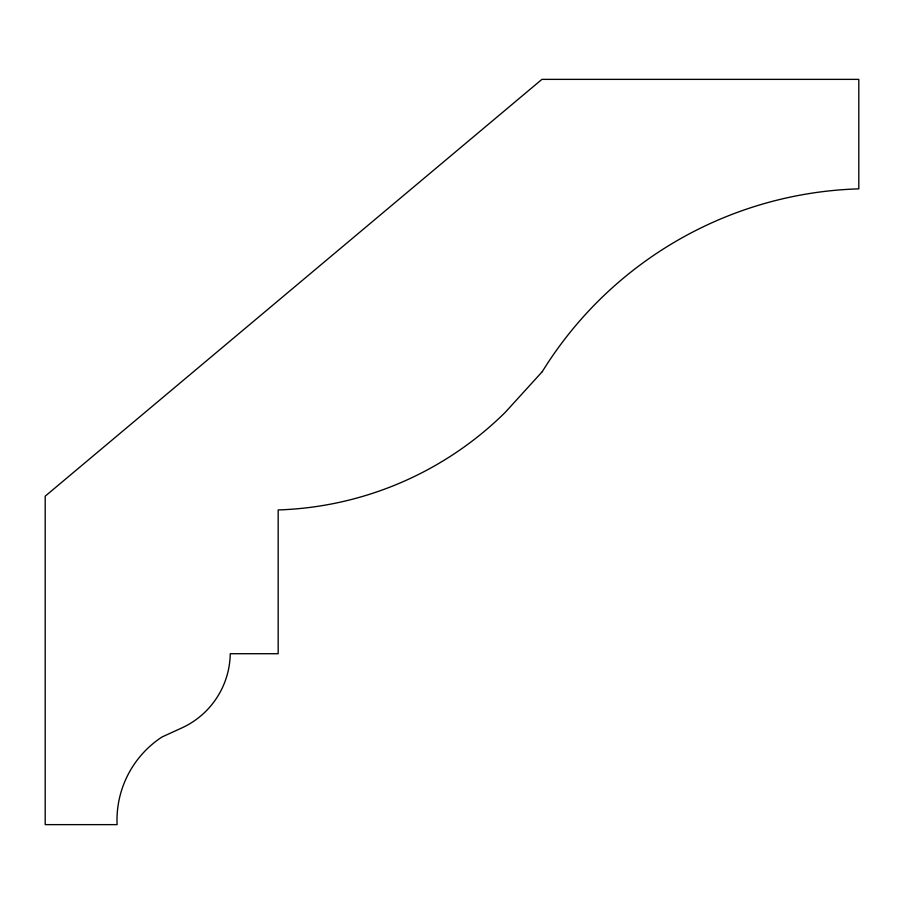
<?xml version="1.0" encoding="UTF-8"?>
<svg xmlns="http://www.w3.org/2000/svg" width="904" height="904" viewBox="0 0 904 904"><rect width="100%" height="100%" fill="white"/><g stroke="black" fill="none" stroke-linecap="round" stroke-linejoin="round"><path stroke-width="1.36" d="M542.253 371.68L505.302 412.292A338.458 338.458 0 0 1 278.172 509.935L278.172 653.716L230.249 653.716A82.987 82.987 0 0 1 181.783 727.957L161.952 737.02A99.44 99.44 0 0 0 117.091 824.629L45.2 824.629L45.2 496.172L541.925 79.371L858.8 79.371L858.8 188.857A385.827 385.827 0 0 0 542.253 371.68"/></g></svg>
